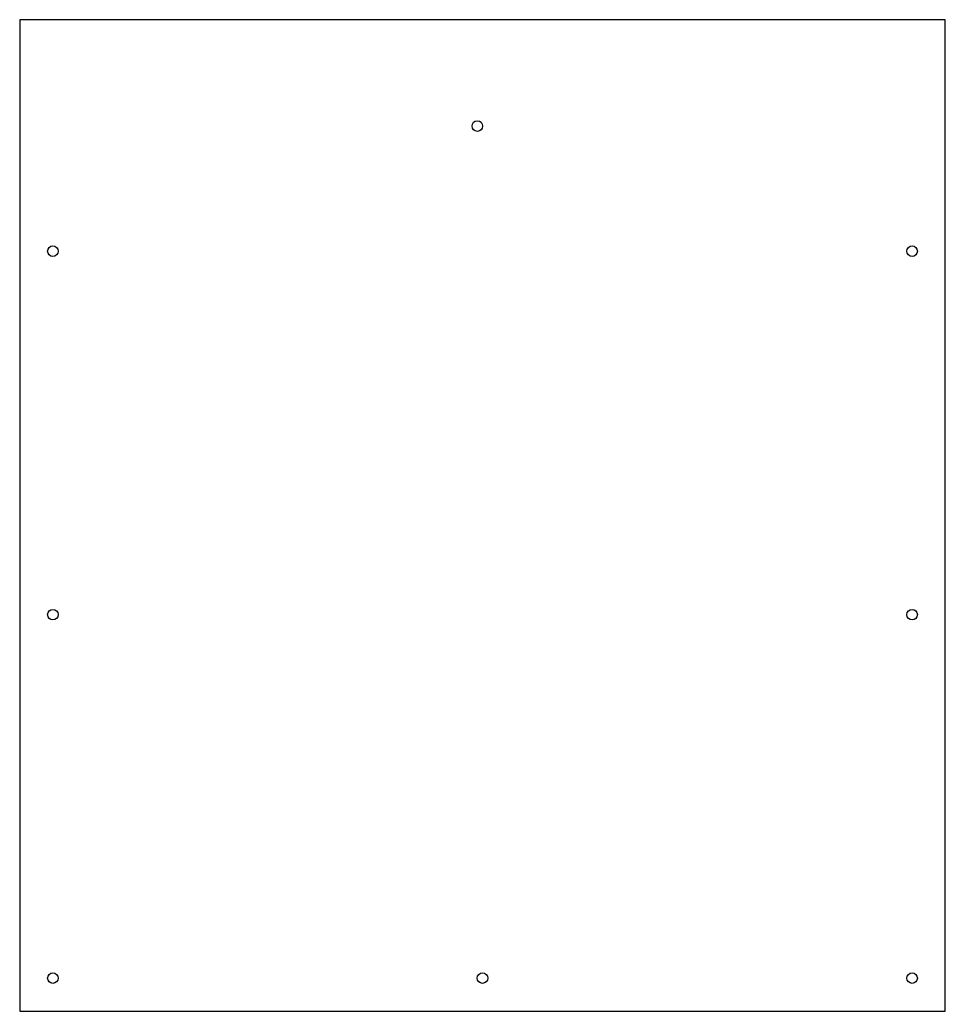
# Model space of a CAD drawing. Header units: millimetres. Extents: x 0 to 280, y 0 to 300.
import ezdxf

# ---------------------------------------------------------------- set-up
doc = ezdxf.new("R2010")
doc.units = ezdxf.units.MM
doc.layers.add('HOLES', color=1, linetype='CONTINUOUS')
doc.layers.add('OUTLINE', color=7, linetype='CONTINUOUS')

msp = doc.modelspace()

# ---------------------------------------------------------------- linework, layer by layer
at = {"layer": 'HOLES'}
for centre in [(138.45, 267.85), (10, 230), (270, 230), (10, 120), (270, 120), (10, 10), (140, 10), (270, 10)]:
    msp.add_circle(centre, 1.6, dxfattribs=at)
at = {"layer": 'OUTLINE'}
for p, q in [((280, 300), (0, 300)), ((0, 300), (0, 0)), ((280, 0), (280, 300)), ((0, 0), (280, 0))]:
    msp.add_line(p, q, dxfattribs=at)

doc.saveas('drawing.dxf')
